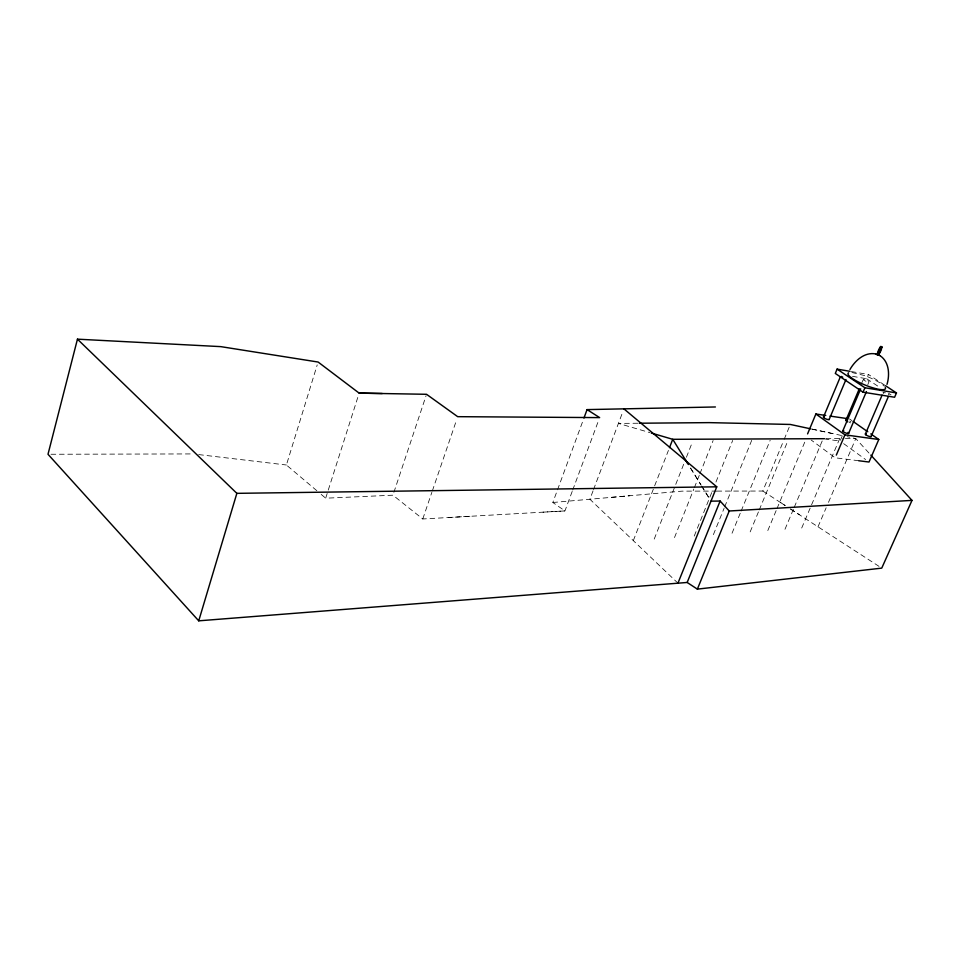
<?xml version="1.0" encoding="UTF-8"?>
<svg xmlns="http://www.w3.org/2000/svg" width="960" height="960" viewBox="0 0 960 960"><rect width="100%" height="100%" fill="white"/><g stroke="black" fill="none" stroke-linecap="round" stroke-linejoin="round"><path stroke-width="0.72" stroke-dasharray="4.8 3.6" d="M316.836 490.716L286.404 465L317.22 364.896M572.196 491.424L564.948 510.924L422.772 518.976L392.94 495.192L325.68 498.192L358.704 394.548M393.888 492.348L426.072 395.712M422.772 518.976L431.856 492.348M432.336 490.944L456.732 419.484M543 512.16L564.948 510.924L552.84 502.5L556.98 491.232M557.508 489.828L583.428 419.46M572.712 490.032L598.608 420.396M593.04 490.896L589.896 499.248L676.932 582.216M593.532 489.588L622.86 411.636M633.312 540.636L668.424 450.42M654.216 539.076L684.24 462.804M686.424 457.26L692.424 442.008M674.508 537.552L693.816 489.036M694.368 487.656L699.336 475.176M699.888 473.796L713.124 440.532M694.224 536.076L712.62 490.344M715.968 482.028L732.684 440.448M713.388 534.636L724.092 508.296M724.656 506.916L751.692 440.376M732.036 533.244L740.568 512.436M741.144 511.056L770.16 440.304M716.916 491.1L762.816 491.04L783.588 440.76M784.152 439.404L789.768 425.808M750.168 531.888L758.664 511.368M759.228 510L788.124 440.208M767.808 530.568L776.388 510.012M776.964 508.644L805.584 440.136M784.98 529.284L793.656 508.692M794.232 507.324L822.576 440.076M861.024 384.72L863.34 379.272M801.708 528.024L839.7 438.636M842.28 435.84L840.06 441.048L825.456 439.092M852.516 376.344L866.652 378.72L868.452 374.472L884.676 385.152M867.792 384.624L868.956 381.9A3.192 0.684 22.2 0 0 865.536 379.632A3.192 0.684 22.2 0 0 863.916 380.208A3.192 0.684 22.2 0 0 868.956 381.9M817.992 526.812L826.14 507.804M828.468 502.368L855.804 438.564L847.08 436.68M611.4 497.352L629.82 495.732M552.84 502.5L682.116 491.136L716.484 491.1M448.332 517.524L473.1 516.12M637.776 423.24L618.432 423.408L649.884 432.612M50.988 454.26L193.104 453.924M826.044 438.684L843.9 438.612M845.388 438.612L855.804 438.564L870.324 454.548M198.708 454.584L286.404 465M851.868 372.48L864.192 375.48A20.196 4.308 22.2 0 1 884.4 386.316M858.72 460.74L835.176 457.788L811.2 440.052M851.352 371.556L868.452 374.472M811.68 429.048L833.496 433.752M812.148 429.156L841.86 435.564M762.816 491.04L785.388 505.68M790.404 508.932L879.336 566.568M780.864 502.74L785.76 505.92M790.668 509.1L799.248 514.656M866.652 378.72L880.476 387.888M888.528 393.228L891.072 394.908M849.48 418.92L851.916 420.636M843.648 443.64L865.644 459.576M321.192 494.4L325.68 498.192M690.696 468.336L700.848 484.74M701.628 486L709.44 498.612L701.772 486.24M690.444 467.904L701.004 484.992M883.86 393.48A3.252 0.696 22.4 0 1 885.468 392.856M888.336 394.2A3.252 0.696 22.4 0 1 889.044 394.824M850.668 422.844A3.168 0.756 22.4 0 1 849.3 422.496M849.708 421.08A3.168 0.756 22.4 0 1 850.968 421.8"/><path stroke-width="1.44" d="M887.004 384.36C889.872 374.82 889.284 361.944 880.236 355.836M583.956 418.056L587.064 409.608L599.64 417.612L457.692 416.676L426.54 394.296L359.16 393.132L318.108 362.04L220.764 346.632L77.448 339.168L48 454.284L198.732 620.832L687.168 582.468L697.368 589.128L881.748 568.128L912 500.388L870.852 455.124M198.732 620.832L236.856 493.344L77.448 339.168M669.504 447.636L672.744 439.308L824.556 438.696M677.94 583.188L716.76 486.816L623.904 408.852M687.168 582.468L720.12 501.048L711 501.144M697.368 589.128L729.228 510.996L912 500.388M807.576 433.896L815.88 414.012L825.768 415.452M850.032 371.328L837.096 369.12L835.296 373.44L863.04 392.172L894.6 397.248L896.472 392.928L885.504 385.704M823.536 416.892L840.324 376.884M829.116 419.592L845.976 379.536M845.976 420.156L859.296 388.812M842.88 430.728L860.688 388.824M877.08 354.576C880.296 342.216 885.036 345.384 878.34 355.2C876.456 354.768 877.476 354.156 878.592 355.176M877.272 354.78L880.752 346.524M877.872 354.72L881.292 346.68M877.788 355.032L881.22 346.992L882.012 347.136M878.34 355.2L881.82 346.944M863.04 392.172L864.912 387.768L896.472 392.928M836.316 455.088L844.944 434.844L878.784 439.5L869.016 462.024L858.72 460.74M848.568 433.476L866.448 391.548M865.428 433.872L882.084 395.16M871.08 436.596L888.384 396.516M849.948 369.516C854.964 360.708 864.444 351.972 875.328 353.88M587.064 409.608L715.416 406.968M236.856 493.344L716.76 486.816M639.264 423.228L709.224 422.628L790.32 424.452L810.696 428.844M359.16 393.132L382.236 393.528M830.004 416.076L846.708 418.512M651.3 433.032L672.744 439.308L688.356 464.544M879.888 355.596L875.724 353.94M881.22 346.992L880.5 346.536M837.096 369.12L864.912 387.768M853.104 421.464L867.792 431.784M870.804 433.896L878.784 439.5M815.88 414.012L844.944 434.844M720.12 501.048L729.228 510.996M685.188 459.42L687.444 463.056M885.3 387.54A20.208 4.308 22.2 0 1 865.62 385.26A20.208 4.308 22.2 0 1 848.616 372.84M848.004 432.42A3.252 0.804 22.5 0 1 847.68 433.512A3.252 0.804 22.5 0 1 843.42 431.784A3.252 0.804 22.5 0 1 843.732 430.692M842.748 377.16A3.228 0.696 22 0 1 841.464 376.452M829.236 419.208A3.204 0.78 22.3 0 1 825.3 418.644A3.204 0.78 22.3 0 1 824.4 416.868M871.176 436.2A3.228 0.78 22.6 0 1 869.592 436.5A3.228 0.78 22.6 0 1 866.016 434.928M866.028 434.928A3.216 0.78 22.6 0 1 866.28 433.836M847.788 421.884A3.168 0.756 22.4 0 1 845.856 420.528A3.168 0.756 22.4 0 1 846.816 420.132"/></g></svg>
